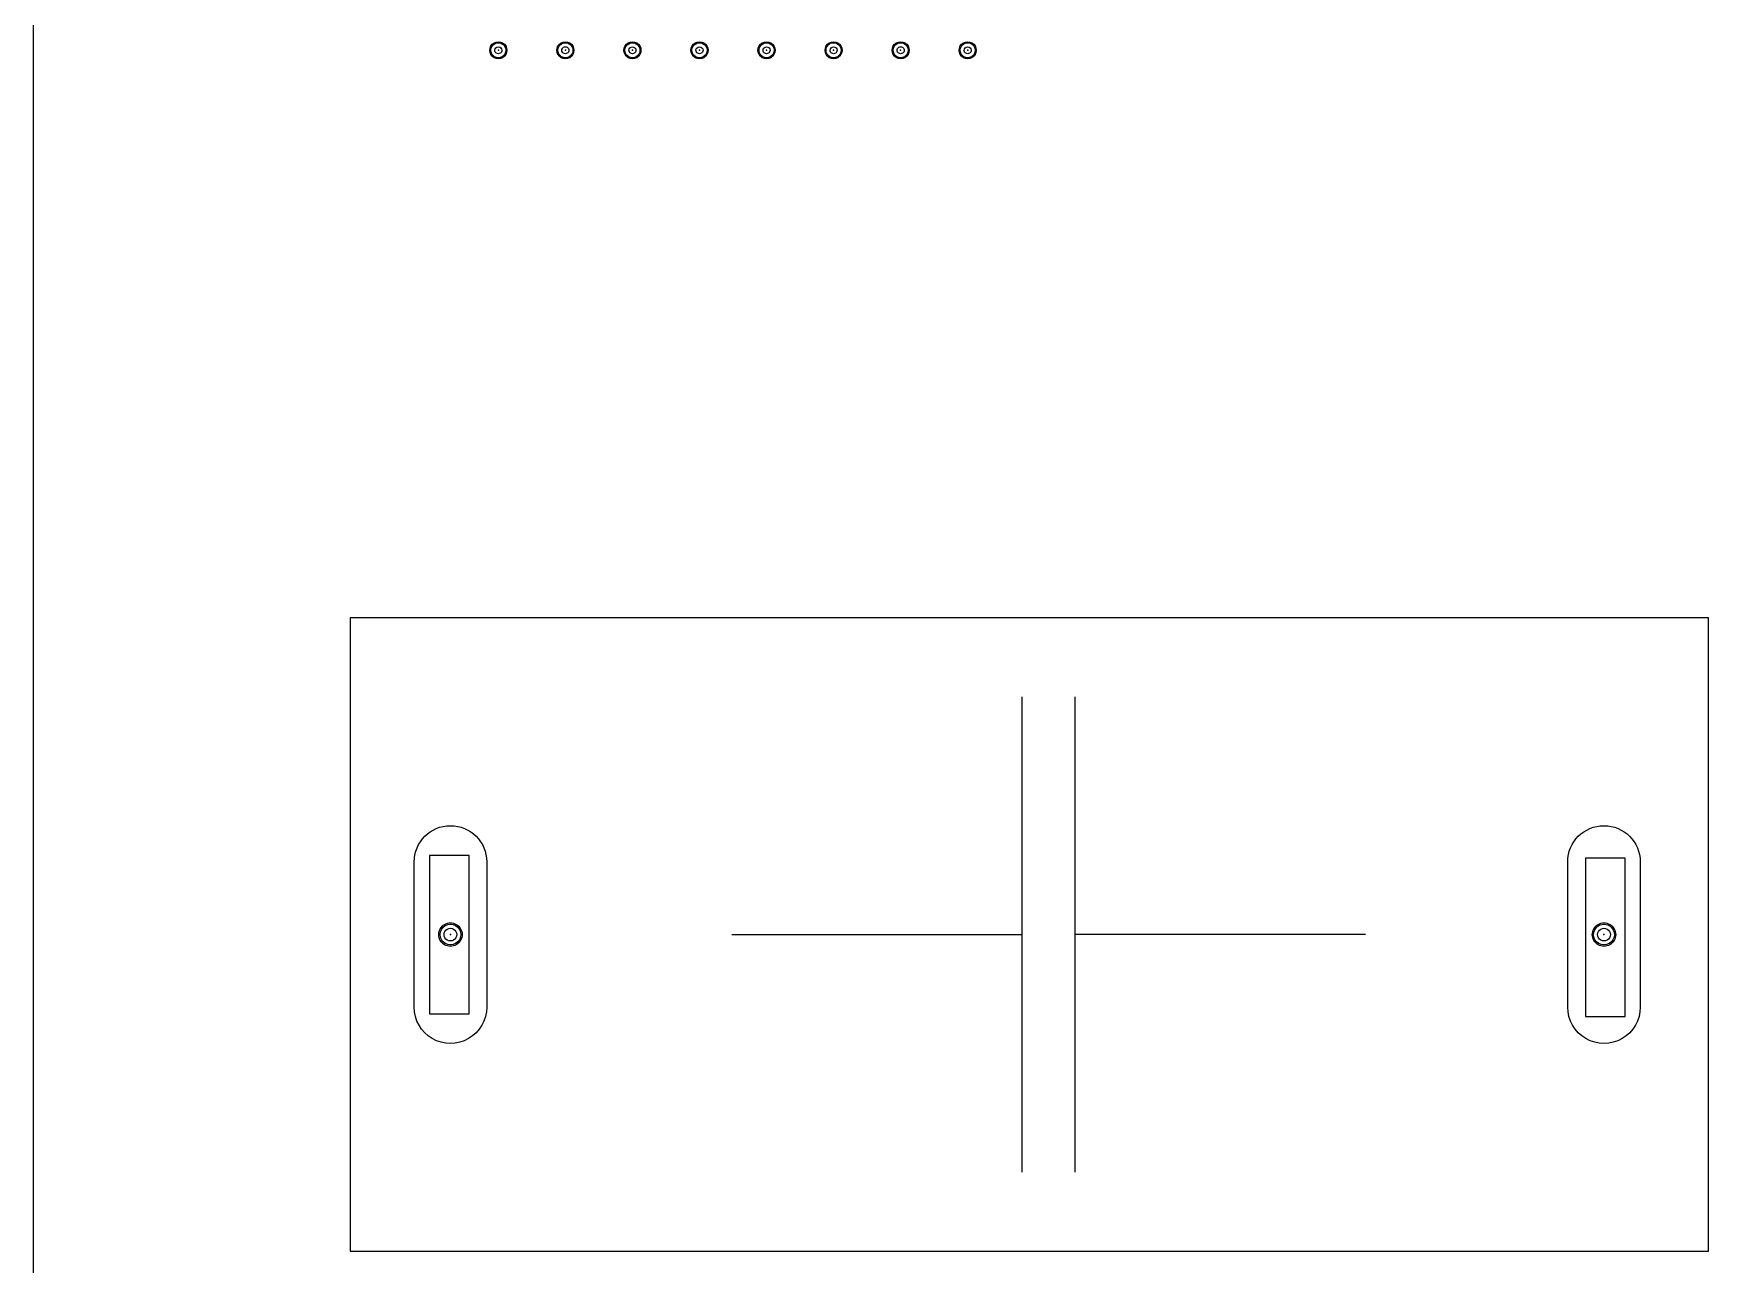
# Model space of a CAD drawing. Header units: millimetres. Extents: x 24815 to 37444, y -10619 to 6020.
# Drawn here: x 27933 to 27996.5, y 5817.7 to 5864.3 of the extents above; entities that cross this region are included whole.
import ezdxf

# ---------------------------------------------------------------- set-up
doc = ezdxf.new("R2010")
doc.units = ezdxf.units.MM

# ---------------------------------------------------------------- blocks, each defined once
blk = doc.blocks.new('A$C3CC6408C')
at = {"color": 2}
for p, q in [((-241.974, -218.895), (-241.974, 0)), ((-178.52, -67.249), (-229.975, -67.249)), ((-229.975, -67.249), (-229.975, -91.247)), ((-178.52, -91.247), (-178.52, -67.249)), ((-204.517, -88.247), (-204.517, -70.248)), ((-202.518, -88.247), (-202.518, -70.248)), ((-227.554, -81.998), (-227.554, -76.498)), ((-227.554, -81.998), (-227.554, -76.498)), ((-225.475, -76.248), (-226.975, -76.248)), ((-226.975, -76.248), (-226.975, -82.247)), ((-225.475, -82.247), (-225.475, -76.248)), ((-224.804, -76.498), (-224.804, -81.998)), ((-224.804, -76.498), (-224.804, -81.998)), ((-183.854, -81.998), (-183.854, -76.498)), ((-183.854, -81.998), (-183.854, -76.498)), ((-181.682, -76.348), (-183.182, -76.348)), ((-183.182, -76.348), (-183.182, -82.347)), ((-181.682, -82.347), (-181.682, -76.348)), ((-181.104, -76.498), (-181.104, -81.998)), ((-181.104, -76.498), (-181.104, -81.998)), ((-215.516, -79.248), (-204.517, -79.248)), ((-191.519, -79.248), (-202.518, -79.248)), ((-226.975, -82.247), (-226.475, -82.247)), ((-226.475, -82.247), (-225.475, -82.247)), ((-224.804, -81.998), (-224.804, -81.998)), ((-224.804, -81.998), (-224.804, -81.998)), ((-183.182, -82.347), (-182.682, -82.347)), ((-182.682, -82.347), (-181.682, -82.347)), ((-181.104, -81.998), (-181.104, -81.998)), ((-181.104, -81.998), (-181.104, -81.998)), ((-229.975, -91.247), (-184.519, -91.247)), ((-184.519, -91.247), (-178.52, -91.247))]:
    blk.add_line(p, q, dxfattribs=at)
at = {"color": 2, "extrusion": (0, 0, -1)}
for centre, major_axis, start_param, end_param in [((-224.364, -45.75), (-0.229, 0.229), 5.497787, 8.63938), ((-224.364, -45.75), (-0.229, 0.229), 5.497787, 8.63938), ((-224.364, -45.75), (-0.225, 0.225), 5.497787, 8.63938), ((-224.364, -45.75), (-0.225, 0.225), 5.497787, 8.63938), ((-224.364, -45.75), (0.202, 0.202), 3.926991, 7.068583), ((-224.364, -45.75), (0.202, 0.202), 3.926991, 7.068583), ((-224.364, -45.75), (0.202, 0.202), 3.926991, 7.068583), ((-224.364, -45.75), (0.202, 0.202), 3.926991, 7.068583), ((-224.364, -45.75), (0.202, 0.202), 3.926991, 7.068583), ((-224.364, -45.75), (0.202, 0.202), 3.926991, 7.068583), ((-224.364, -45.75), (0.202, 0.202), 3.926991, 7.068583), ((-224.364, -45.75), (0.202, 0.202), 3.926991, 7.068583), ((-224.364, -45.75), (0.202, 0.202), 3.926991, 7.068583), ((-224.364, -45.75), (0.202, 0.202), 3.926991, 7.068583), ((-224.364, -45.75), (0.202, 0.202), 3.926991, 7.068583), ((-224.364, -45.75), (0.0943, 0.0943), 3.926991, 7.068583), ((-224.364, -45.75), (0.0943, 0.0943), 3.926991, 7.068583), ((-221.824, -45.75), (-0.229, 0.229), 5.497787, 8.63938), ((-221.824, -45.75), (-0.229, 0.229), 5.497787, 8.63938), ((-221.824, -45.75), (0.225, 0.225), 3.926991, 7.068583), ((-221.824, -45.75), (0.225, 0.225), 3.926991, 7.068583), ((-221.824, -45.75), (-0.202, 0.202), 5.497787, 8.63938), ((-221.824, -45.75), (-0.202, 0.202), 5.497787, 8.63938), ((-221.824, -45.75), (-0.202, 0.202), 5.497787, 8.63938), ((-221.824, -45.75), (-0.202, 0.202), 5.497787, 8.63938), ((-221.824, -45.75), (-0.202, 0.202), 5.497787, 8.63938), ((-221.824, -45.75), (-0.202, 0.202), 5.497787, 8.63938), ((-221.824, -45.75), (-0.202, 0.202), 5.497787, 8.63938), ((-221.824, -45.75), (-0.202, 0.202), 5.497787, 8.63938), ((-221.824, -45.75), (-0.202, 0.202), 5.497787, 8.63938), ((-221.824, -45.75), (-0.202, 0.202), 5.497787, 8.63938), ((-221.824, -45.75), (-0.202, 0.202), 5.497787, 8.63938), ((-221.824, -45.75), (-0.0943, 0.0943), 5.497787, 8.63938), ((-221.824, -45.75), (-0.0943, 0.0943), 5.497787, 8.63938), ((-219.284, -45.75), (-0.229, 0.229), 5.497787, 8.63938), ((-219.284, -45.75), (-0.229, 0.229), 5.497787, 8.63938), ((-219.284, -45.75), (0.225, 0.225), 3.926991, 7.068583), ((-219.284, -45.75), (0.225, 0.225), 3.926991, 7.068583), ((-219.284, -45.75), (-0.202, 0.202), 5.497787, 8.63938), ((-219.284, -45.75), (-0.202, 0.202), 5.497787, 8.63938), ((-219.284, -45.75), (-0.202, 0.202), 5.497787, 8.63938), ((-219.284, -45.75), (-0.202, 0.202), 5.497787, 8.63938), ((-219.284, -45.75), (-0.202, 0.202), 5.497787, 8.63938), ((-219.284, -45.75), (-0.202, 0.202), 5.497787, 8.63938), ((-219.284, -45.75), (-0.202, 0.202), 5.497787, 8.63938), ((-219.284, -45.75), (-0.202, 0.202), 5.497787, 8.63938), ((-219.284, -45.75), (-0.202, 0.202), 5.497787, 8.63938), ((-219.284, -45.75), (-0.202, 0.202), 5.497787, 8.63938), ((-219.284, -45.75), (-0.202, 0.202), 5.497787, 8.63938), ((-219.284, -45.75), (0.0943, 0.0943), 3.926991, 7.068583), ((-219.284, -45.75), (0.0943, 0.0943), 3.926991, 7.068583), ((-216.744, -45.75), (-0.229, 0.229), 5.497787, 8.63938), ((-216.744, -45.75), (-0.229, 0.229), 5.497787, 8.63938), ((-216.744, -45.75), (-0.225, 0.225), 5.497787, 8.63938), ((-216.744, -45.75), (-0.225, 0.225), 5.497787, 8.63938), ((-216.744, -45.75), (-0.202, 0.202), 5.497787, 8.63938), ((-216.744, -45.75), (-0.202, 0.202), 5.497787, 8.63938), ((-216.744, -45.75), (-0.202, 0.202), 5.497787, 8.63938), ((-216.744, -45.75), (-0.202, 0.202), 5.497787, 8.63938), ((-216.744, -45.75), (-0.202, 0.202), 5.497787, 8.63938), ((-216.744, -45.75), (-0.202, 0.202), 5.497787, 8.63938), ((-216.744, -45.75), (-0.202, 0.202), 5.497787, 8.63938), ((-216.744, -45.75), (-0.202, 0.202), 5.497787, 8.63938), ((-216.744, -45.75), (-0.202, 0.202), 5.497787, 8.63938), ((-216.744, -45.75), (-0.202, 0.202), 5.497787, 8.63938), ((-216.744, -45.75), (-0.202, 0.202), 5.497787, 8.63938), ((-216.744, -45.75), (0.0943, 0.0943), 3.926991, 7.068583), ((-216.744, -45.75), (0.0943, 0.0943), 3.926991, 7.068583), ((-214.204, -45.75), (-0.229, 0.229), 5.497787, 8.63938), ((-214.204, -45.75), (-0.229, 0.229), 5.497787, 8.63938), ((-214.204, -45.75), (-0.225, 0.225), 5.497787, 8.63938), ((-214.204, -45.75), (-0.225, 0.225), 5.497787, 8.63938), ((-214.204, -45.75), (-0.202, 0.202), 5.497787, 8.63938), ((-214.204, -45.75), (-0.202, 0.202), 5.497787, 8.63938), ((-214.204, -45.75), (-0.202, 0.202), 5.497787, 8.63938), ((-214.204, -45.75), (-0.202, 0.202), 5.497787, 8.63938), ((-214.204, -45.75), (-0.202, 0.202), 5.497787, 8.63938), ((-214.204, -45.75), (-0.202, 0.202), 5.497787, 8.63938), ((-214.204, -45.75), (-0.202, 0.202), 5.497787, 8.63938), ((-214.204, -45.75), (-0.202, 0.202), 5.497787, 8.63938), ((-214.204, -45.75), (-0.202, 0.202), 5.497787, 8.63938), ((-214.204, -45.75), (-0.202, 0.202), 5.497787, 8.63938), ((-214.204, -45.75), (-0.202, 0.202), 5.497787, 8.63938), ((-214.204, -45.75), (0.0943, 0.0943), 3.926991, 7.068583), ((-214.204, -45.75), (0.0943, 0.0943), 3.926991, 7.068583), ((-211.664, -45.75), (-0.229, 0.229), 5.497787, 8.63938), ((-211.664, -45.75), (-0.229, 0.229), 5.497787, 8.63938), ((-211.664, -45.75), (-0.225, 0.225), 5.497787, 8.63938), ((-211.664, -45.75), (-0.225, 0.225), 5.497787, 8.63938), ((-211.664, -45.75), (0.202, 0.202), 3.926991, 7.068583), ((-211.664, -45.75), (0.202, 0.202), 3.926991, 7.068583), ((-211.664, -45.75), (0.202, 0.202), 3.926991, 7.068583), ((-211.664, -45.75), (0.202, 0.202), 3.926991, 7.068583), ((-211.664, -45.75), (0.202, 0.202), 3.926991, 7.068583), ((-211.664, -45.75), (0.202, 0.202), 3.926991, 7.068583), ((-211.664, -45.75), (0.202, 0.202), 3.926991, 7.068583), ((-211.664, -45.75), (0.202, 0.202), 3.926991, 7.068583), ((-211.664, -45.75), (0.202, 0.202), 3.926991, 7.068583), ((-211.664, -45.75), (0.202, 0.202), 3.926991, 7.068583), ((-211.664, -45.75), (0.202, 0.202), 3.926991, 7.068583), ((-211.664, -45.75), (0.0943, 0.0943), 3.926991, 7.068583), ((-211.664, -45.75), (0.0943, 0.0943), 3.926991, 7.068583), ((-209.124, -45.75), (-0.229, 0.229), 5.497787, 8.63938), ((-209.124, -45.75), (-0.229, 0.229), 5.497787, 8.63938), ((-209.124, -45.75), (0.225, 0.225), 3.926991, 7.068583), ((-209.124, -45.75), (0.225, 0.225), 3.926991, 7.068583), ((-209.124, -45.75), (-0.202, 0.202), 5.497787, 8.63938), ((-209.124, -45.75), (-0.202, 0.202), 5.497787, 8.63938), ((-209.124, -45.75), (-0.202, 0.202), 5.497787, 8.63938), ((-209.124, -45.75), (-0.202, 0.202), 5.497787, 8.63938), ((-209.124, -45.75), (-0.202, 0.202), 5.497787, 8.63938), ((-209.124, -45.75), (-0.202, 0.202), 5.497787, 8.63938), ((-209.124, -45.75), (-0.202, 0.202), 5.497787, 8.63938), ((-209.124, -45.75), (-0.202, 0.202), 5.497787, 8.63938), ((-209.124, -45.75), (-0.202, 0.202), 5.497787, 8.63938), ((-209.124, -45.75), (-0.202, 0.202), 5.497787, 8.63938), ((-209.124, -45.75), (-0.202, 0.202), 5.497787, 8.63938), ((-209.124, -45.75), (-0.0943, 0.0943), 5.497787, 8.63938), ((-209.124, -45.75), (-0.0943, 0.0943), 5.497787, 8.63938), ((-206.584, -45.75), (-0.229, 0.229), 5.497787, 8.63938), ((-206.584, -45.75), (-0.229, 0.229), 5.497787, 8.63938), ((-206.584, -45.75), (0.225, 0.225), 3.926991, 7.068583), ((-206.584, -45.75), (0.225, 0.225), 3.926991, 7.068583), ((-206.584, -45.75), (-0.202, 0.202), 5.497787, 8.63938), ((-206.584, -45.75), (-0.202, 0.202), 5.497787, 8.63938), ((-206.584, -45.75), (-0.202, 0.202), 5.497787, 8.63938), ((-206.584, -45.75), (-0.202, 0.202), 5.497787, 8.63938), ((-206.584, -45.75), (-0.202, 0.202), 5.497787, 8.63938), ((-206.584, -45.75), (-0.202, 0.202), 5.497787, 8.63938), ((-206.584, -45.75), (-0.202, 0.202), 5.497787, 8.63938), ((-206.584, -45.75), (-0.202, 0.202), 5.497787, 8.63938), ((-206.584, -45.75), (-0.202, 0.202), 5.497787, 8.63938), ((-206.584, -45.75), (-0.202, 0.202), 5.497787, 8.63938), ((-206.584, -45.75), (-0.202, 0.202), 5.497787, 8.63938), ((-206.584, -45.75), (0.0943, 0.0943), 3.926991, 7.068583), ((-206.584, -45.75), (0.0943, 0.0943), 3.926991, 7.068583), ((-224.364, -45.75), (0.229, 0.229), 0.785398, 3.926991), ((-224.364, -45.75), (0.229, 0.229), 0.785398, 3.926991), ((-224.364, -45.75), (0.225, 0.225), 0.785398, 3.926991), ((-224.364, -45.75), (0.225, 0.225), 0.785398, 3.926991), ((-224.364, -45.75), (0.202, 0.202), 0.785398, 3.926991), ((-224.364, -45.75), (0.202, 0.202), 0.785398, 3.926991), ((-224.364, -45.75), (0.202, 0.202), 0.785398, 3.926991), ((-224.364, -45.75), (0.202, 0.202), 0.785398, 3.926991), ((-224.364, -45.75), (0.202, 0.202), 0.785398, 3.926991), ((-224.364, -45.75), (0.202, 0.202), 0.785398, 3.926991), ((-224.364, -45.75), (0.202, 0.202), 0.785398, 3.926991), ((-224.364, -45.75), (0.202, 0.202), 0.785398, 3.926991), ((-224.364, -45.75), (0.202, 0.202), 0.785398, 3.926991), ((-224.364, -45.75), (0.202, 0.202), 0.785398, 3.926991), ((-224.364, -45.75), (0.202, 0.202), 0.785398, 3.926991), ((-224.364, -45.75), (-0.0943, 0.0943), 2.356194, 5.497787), ((-224.364, -45.75), (-0.0943, 0.0943), 2.356194, 5.497787), ((-221.824, -45.75), (0.229, 0.229), 0.785398, 3.926991), ((-221.824, -45.75), (0.229, 0.229), 0.785398, 3.926991), ((-221.824, -45.75), (0.225, 0.225), 0.785398, 3.926991), ((-221.824, -45.75), (0.225, 0.225), 0.785398, 3.926991), ((-221.824, -45.75), (0.202, 0.202), 0.785398, 3.926991), ((-221.824, -45.75), (0.202, 0.202), 0.785398, 3.926991), ((-221.824, -45.75), (0.202, 0.202), 0.785398, 3.926991), ((-221.824, -45.75), (0.202, 0.202), 0.785398, 3.926991), ((-221.824, -45.75), (0.202, 0.202), 0.785398, 3.926991), ((-221.824, -45.75), (0.202, 0.202), 0.785398, 3.926991), ((-221.824, -45.75), (0.202, 0.202), 0.785398, 3.926991), ((-221.824, -45.75), (0.202, 0.202), 0.785398, 3.926991), ((-221.824, -45.75), (0.202, 0.202), 0.785398, 3.926991), ((-221.824, -45.75), (0.202, 0.202), 0.785398, 3.926991), ((-221.824, -45.75), (0.202, 0.202), 0.785398, 3.926991), ((-221.824, -45.75), (0.0943, 0.0943), 0.785398, 3.926991), ((-221.824, -45.75), (0.0943, 0.0943), 0.785398, 3.926991), ((-219.284, -45.75), (0.229, 0.229), 0.785398, 3.926991), ((-219.284, -45.75), (0.229, 0.229), 0.785398, 3.926991), ((-219.284, -45.75), (-0.225, 0.225), 2.356194, 5.497787), ((-219.284, -45.75), (-0.225, 0.225), 2.356194, 5.497787), ((-219.284, -45.75), (-0.202, 0.202), 2.356194, 5.497787), ((-219.284, -45.75), (-0.202, 0.202), 2.356194, 5.497787), ((-219.284, -45.75), (-0.202, 0.202), 2.356194, 5.497787), ((-219.284, -45.75), (-0.202, 0.202), 2.356194, 5.497787), ((-219.284, -45.75), (-0.202, 0.202), 2.356194, 5.497787), ((-219.284, -45.75), (-0.202, 0.202), 2.356194, 5.497787), ((-219.284, -45.75), (-0.202, 0.202), 2.356194, 5.497787), ((-219.284, -45.75), (-0.202, 0.202), 2.356194, 5.497787), ((-219.284, -45.75), (-0.202, 0.202), 2.356194, 5.497787), ((-219.284, -45.75), (-0.202, 0.202), 2.356194, 5.497787), ((-219.284, -45.75), (-0.202, 0.202), 2.356194, 5.497787), ((-219.284, -45.75), (0.0943, 0.0943), 0.785398, 3.926991), ((-219.284, -45.75), (0.0943, 0.0943), 0.785398, 3.926991), ((-216.744, -45.75), (0.229, 0.229), 0.785398, 3.926991), ((-216.744, -45.75), (0.229, 0.229), 0.785398, 3.926991), ((-216.744, -45.75), (-0.225, 0.225), 2.356194, 5.497787), ((-216.744, -45.75), (-0.225, 0.225), 2.356194, 5.497787), ((-216.744, -45.75), (-0.202, 0.202), 2.356194, 5.497787), ((-216.744, -45.75), (-0.202, 0.202), 2.356194, 5.497787), ((-216.744, -45.75), (-0.202, 0.202), 2.356194, 5.497787), ((-216.744, -45.75), (-0.202, 0.202), 2.356194, 5.497787), ((-216.744, -45.75), (-0.202, 0.202), 2.356194, 5.497787), ((-216.744, -45.75), (-0.202, 0.202), 2.356194, 5.497787), ((-216.744, -45.75), (-0.202, 0.202), 2.356194, 5.497787), ((-216.744, -45.75), (-0.202, 0.202), 2.356194, 5.497787), ((-216.744, -45.75), (-0.202, 0.202), 2.356194, 5.497787), ((-216.744, -45.75), (-0.202, 0.202), 2.356194, 5.497787), ((-216.744, -45.75), (-0.202, 0.202), 2.356194, 5.497787), ((-216.744, -45.75), (0.0943, 0.0943), 0.785398, 3.926991), ((-216.744, -45.75), (0.0943, 0.0943), 0.785398, 3.926991), ((-214.204, -45.75), (0.229, 0.229), 0.785398, 3.926991), ((-214.204, -45.75), (0.229, 0.229), 0.785398, 3.926991), ((-214.204, -45.75), (0.225, 0.225), 0.785398, 3.926991), ((-214.204, -45.75), (0.225, 0.225), 0.785398, 3.926991), ((-214.204, -45.75), (0.202, 0.202), 0.785398, 3.926991), ((-214.204, -45.75), (0.202, 0.202), 0.785398, 3.926991), ((-214.204, -45.75), (0.202, 0.202), 0.785398, 3.926991), ((-214.204, -45.75), (0.202, 0.202), 0.785398, 3.926991), ((-214.204, -45.75), (0.202, 0.202), 0.785398, 3.926991), ((-214.204, -45.75), (0.202, 0.202), 0.785398, 3.926991), ((-214.204, -45.75), (0.202, 0.202), 0.785398, 3.926991), ((-214.204, -45.75), (0.202, 0.202), 0.785398, 3.926991), ((-214.204, -45.75), (0.202, 0.202), 0.785398, 3.926991), ((-214.204, -45.75), (0.202, 0.202), 0.785398, 3.926991), ((-214.204, -45.75), (0.202, 0.202), 0.785398, 3.926991), ((-214.204, -45.75), (0.0943, 0.0943), 0.785398, 3.926991), ((-214.204, -45.75), (0.0943, 0.0943), 0.785398, 3.926991), ((-211.664, -45.75), (0.229, 0.229), 0.785398, 3.926991), ((-211.664, -45.75), (0.229, 0.229), 0.785398, 3.926991), ((-211.664, -45.75), (0.225, 0.225), 0.785398, 3.926991), ((-211.664, -45.75), (0.225, 0.225), 0.785398, 3.926991), ((-211.664, -45.75), (0.202, 0.202), 0.785398, 3.926991), ((-211.664, -45.75), (0.202, 0.202), 0.785398, 3.926991), ((-211.664, -45.75), (0.202, 0.202), 0.785398, 3.926991), ((-211.664, -45.75), (0.202, 0.202), 0.785398, 3.926991), ((-211.664, -45.75), (0.202, 0.202), 0.785398, 3.926991), ((-211.664, -45.75), (0.202, 0.202), 0.785398, 3.926991), ((-211.664, -45.75), (0.202, 0.202), 0.785398, 3.926991), ((-211.664, -45.75), (0.202, 0.202), 0.785398, 3.926991), ((-211.664, -45.75), (0.202, 0.202), 0.785398, 3.926991), ((-211.664, -45.75), (0.202, 0.202), 0.785398, 3.926991), ((-211.664, -45.75), (0.202, 0.202), 0.785398, 3.926991), ((-211.664, -45.75), (-0.0943, 0.0943), 2.356194, 5.497787), ((-211.664, -45.75), (-0.0943, 0.0943), 2.356194, 5.497787), ((-209.124, -45.75), (0.229, 0.229), 0.785398, 3.926991), ((-209.124, -45.75), (0.229, 0.229), 0.785398, 3.926991), ((-209.124, -45.75), (0.225, 0.225), 0.785398, 3.926991), ((-209.124, -45.75), (0.225, 0.225), 0.785398, 3.926991), ((-209.124, -45.75), (0.202, 0.202), 0.785398, 3.926991), ((-209.124, -45.75), (0.202, 0.202), 0.785398, 3.926991), ((-209.124, -45.75), (0.202, 0.202), 0.785398, 3.926991), ((-209.124, -45.75), (0.202, 0.202), 0.785398, 3.926991), ((-209.124, -45.75), (0.202, 0.202), 0.785398, 3.926991), ((-209.124, -45.75), (0.202, 0.202), 0.785398, 3.926991), ((-209.124, -45.75), (0.202, 0.202), 0.785398, 3.926991), ((-209.124, -45.75), (0.202, 0.202), 0.785398, 3.926991), ((-209.124, -45.75), (0.202, 0.202), 0.785398, 3.926991), ((-209.124, -45.75), (0.202, 0.202), 0.785398, 3.926991), ((-209.124, -45.75), (0.202, 0.202), 0.785398, 3.926991), ((-209.124, -45.75), (0.0943, 0.0943), 0.785398, 3.926991), ((-209.124, -45.75), (0.0943, 0.0943), 0.785398, 3.926991), ((-206.584, -45.75), (0.229, 0.229), 0.785398, 3.926991), ((-206.584, -45.75), (0.229, 0.229), 0.785398, 3.926991), ((-206.584, -45.75), (-0.225, 0.225), 2.356194, 5.497787), ((-206.584, -45.75), (-0.225, 0.225), 2.356194, 5.497787), ((-206.584, -45.75), (-0.202, 0.202), 2.356194, 5.497787), ((-206.584, -45.75), (-0.202, 0.202), 2.356194, 5.497787), ((-206.584, -45.75), (-0.202, 0.202), 2.356194, 5.497787), ((-206.584, -45.75), (-0.202, 0.202), 2.356194, 5.497787), ((-206.584, -45.75), (-0.202, 0.202), 2.356194, 5.497787), ((-206.584, -45.75), (-0.202, 0.202), 2.356194, 5.497787), ((-206.584, -45.75), (-0.202, 0.202), 2.356194, 5.497787), ((-206.584, -45.75), (-0.202, 0.202), 2.356194, 5.497787), ((-206.584, -45.75), (-0.202, 0.202), 2.356194, 5.497787), ((-206.584, -45.75), (-0.202, 0.202), 2.356194, 5.497787), ((-206.584, -45.75), (-0.202, 0.202), 2.356194, 5.497787), ((-206.584, -45.75), (0.0943, 0.0943), 0.785398, 3.926991), ((-206.584, -45.75), (0.0943, 0.0943), 0.785398, 3.926991), ((-226.179, -76.498), (0.972, 0.972), 3.926991, 7.068583), ((-226.179, -76.498), (0.972, 0.972), 3.926991, 7.068583), ((-182.479, -76.498), (0.972, 0.972), 3.926991, 7.068583), ((-182.479, -76.498), (0.972, 0.972), 3.926991, 7.068583), ((-226.179, -79.248), (-0.314, 0.314), 5.497787, 8.63938), ((-226.179, -79.248), (-0.314, 0.314), 5.497787, 8.63938), ((-226.179, -79.248), (-0.314, 0.314), 2.356194, 5.497787), ((-226.179, -79.248), (-0.314, 0.314), 2.356194, 5.497787), ((-226.179, -79.248), (-0.278, 0.278), 5.497787, 8.63938), ((-226.179, -79.248), (-0.278, 0.278), 5.497787, 8.63938), ((-226.179, -79.248), (-0.278, 0.278), 5.497787, 8.63938), ((-226.179, -79.248), (-0.278, 0.278), 5.497787, 8.63938), ((-226.179, -79.248), (-0.278, 0.278), 5.497787, 8.63938), ((-226.179, -79.248), (-0.278, 0.278), 5.497787, 8.63938), ((-226.179, -79.248), (-0.278, 0.278), 5.497787, 8.63938), ((-226.179, -79.248), (-0.278, 0.278), 5.497787, 8.63938), ((-226.179, -79.248), (-0.278, 0.278), 5.497787, 8.63938), ((-226.179, -79.248), (-0.278, 0.278), 5.497787, 8.63938), ((-226.179, -79.248), (-0.278, 0.278), 5.497787, 8.63938), ((-226.179, -79.248), (0.278, 0.278), 0.785398, 3.926991), ((-226.179, -79.248), (0.278, 0.278), 0.785398, 3.926991), ((-226.179, -79.248), (0.278, 0.278), 0.785398, 3.926991), ((-226.179, -79.248), (0.278, 0.278), 0.785398, 3.926991), ((-226.179, -79.248), (0.278, 0.278), 0.785398, 3.926991), ((-226.179, -79.248), (0.278, 0.278), 0.785398, 3.926991), ((-226.179, -79.248), (0.278, 0.278), 0.785398, 3.926991), ((-226.179, -79.248), (0.278, 0.278), 0.785398, 3.926991), ((-226.179, -79.248), (0.278, 0.278), 0.785398, 3.926991), ((-226.179, -79.248), (0.278, 0.278), 0.785398, 3.926991), ((-226.179, -79.248), (0.278, 0.278), 0.785398, 3.926991), ((-226.179, -79.248), (-0.171, 0.171), 5.497787, 8.63938), ((-226.179, -79.248), (-0.171, 0.171), 5.497787, 8.63938), ((-226.179, -79.248), (0.171, 0.171), 0.785398, 3.926991), ((-226.179, -79.248), (0.171, 0.171), 0.785398, 3.926991), ((-182.479, -79.248), (-0.314, 0.314), 5.497787, 8.63938), ((-182.479, -79.248), (-0.314, 0.314), 5.497787, 8.63938), ((-182.479, -79.248), (-0.314, 0.314), 2.356194, 5.497787), ((-182.479, -79.248), (-0.314, 0.314), 2.356194, 5.497787), ((-182.479, -79.248), (0.278, 0.278), 3.926991, 7.068583), ((-182.479, -79.248), (0.278, 0.278), 3.926991, 7.068583), ((-182.479, -79.248), (0.278, 0.278), 3.926991, 7.068583), ((-182.479, -79.248), (0.278, 0.278), 3.926991, 7.068583), ((-182.479, -79.248), (0.278, 0.278), 3.926991, 7.068583), ((-182.479, -79.248), (0.278, 0.278), 3.926991, 7.068583), ((-182.479, -79.248), (0.278, 0.278), 3.926991, 7.068583), ((-182.479, -79.248), (0.278, 0.278), 3.926991, 7.068583), ((-182.479, -79.248), (0.278, 0.278), 3.926991, 7.068583), ((-182.479, -79.248), (0.278, 0.278), 3.926991, 7.068583), ((-182.479, -79.248), (0.278, 0.278), 3.926991, 7.068583), ((-182.479, -79.248), (0.278, 0.278), 0.785398, 3.926991), ((-182.479, -79.248), (0.278, 0.278), 0.785398, 3.926991), ((-182.479, -79.248), (0.278, 0.278), 0.785398, 3.926991), ((-182.479, -79.248), (0.278, 0.278), 0.785398, 3.926991), ((-182.479, -79.248), (0.278, 0.278), 0.785398, 3.926991), ((-182.479, -79.248), (0.278, 0.278), 0.785398, 3.926991), ((-182.479, -79.248), (0.278, 0.278), 0.785398, 3.926991), ((-182.479, -79.248), (0.278, 0.278), 0.785398, 3.926991), ((-182.479, -79.248), (0.278, 0.278), 0.785398, 3.926991), ((-182.479, -79.248), (0.278, 0.278), 0.785398, 3.926991), ((-182.479, -79.248), (0.278, 0.278), 0.785398, 3.926991), ((-182.479, -79.248), (-0.171, 0.171), 5.497787, 8.63938), ((-182.479, -79.248), (-0.171, 0.171), 5.497787, 8.63938), ((-182.479, -79.248), (0.171, 0.171), 0.785398, 3.926991), ((-182.479, -79.248), (0.171, 0.171), 0.785398, 3.926991), ((-226.179, -81.998), (-0.972, 0.972), 2.356194, 5.497787), ((-226.179, -81.998), (-0.972, 0.972), 2.356194, 5.497787), ((-182.479, -81.998), (-0.972, 0.972), 2.356194, 5.497787), ((-182.479, -81.998), (-0.972, 0.972), 2.356194, 5.497787)]:
    blk.add_ellipse(centre, major_axis=major_axis, ratio=1, start_param=start_param, end_param=end_param, dxfattribs=at)
at = {"color": 2}
for p in [(-224.364, -45.75), (-221.824, -45.75), (-219.284, -45.75), (-216.744, -45.75), (-214.204, -45.75), (-211.664, -45.75), (-209.124, -45.75), (-206.584, -45.75), (-226.179, -79.248), (-182.479, -79.248)]:
    blk.add_point(p, dxfattribs=at)

msp = doc.modelspace()

# ---------------------------------------------------------------- block references
msp.add_blockref('A$C3CC6408C', (28175.01663, 5909.45129))

doc.saveas('drawing.dxf')
